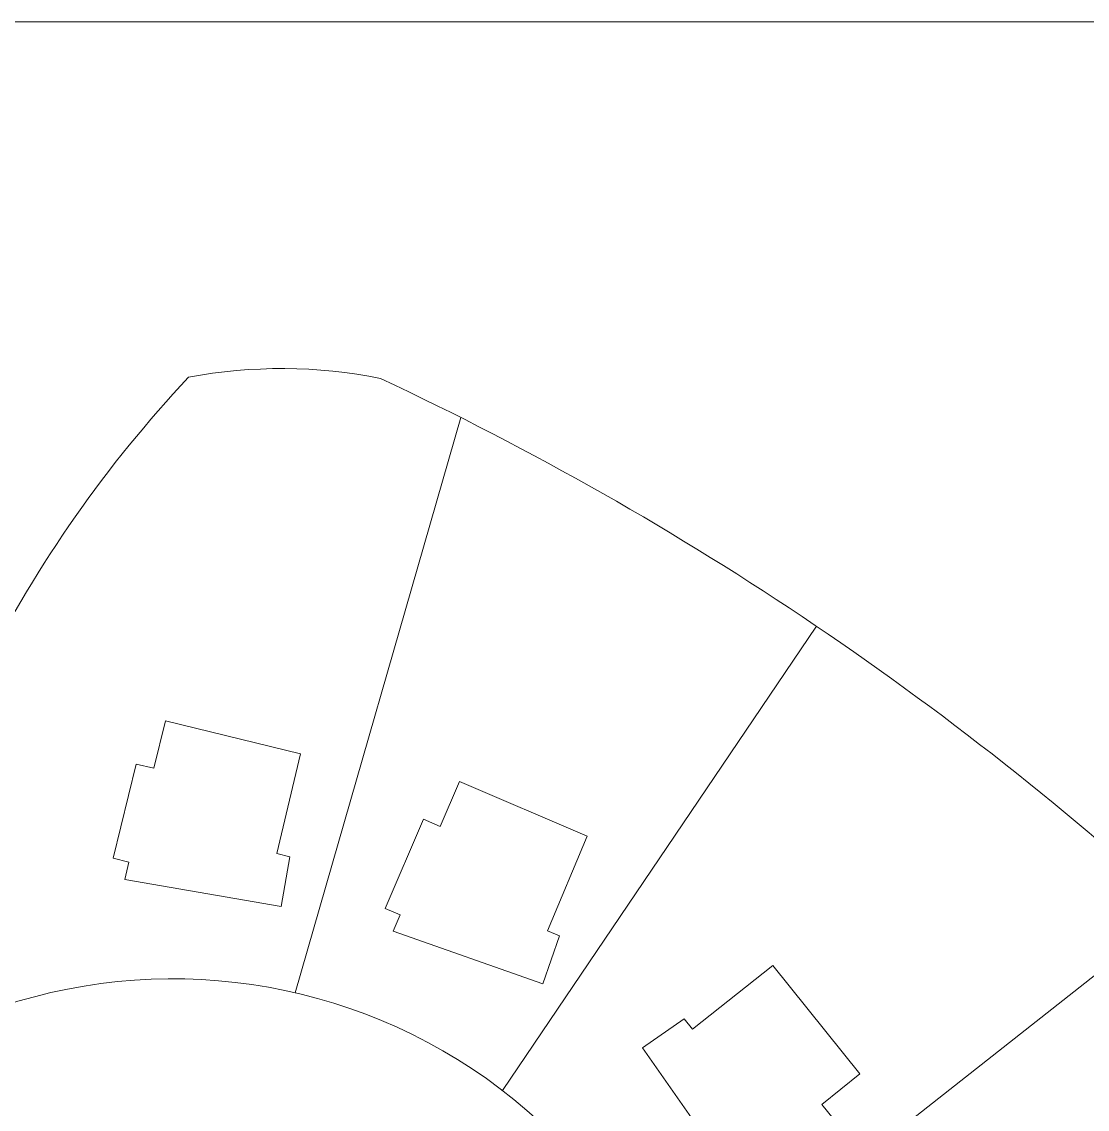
# Model space of a CAD drawing. Header units: inches. Extents: x 36 to 80.3, y 17.3 to 55.9.
# Drawn here: x 50.81 to 61.32, y 45.18 to 55.9 of the extents above; entities that cross this region are included whole.
import ezdxf

# ---------------------------------------------------------------- set-up
doc = ezdxf.new("R2010")
doc.units = ezdxf.units.IN
doc.layers.add('01_ORIGINAL_CAD', color=7, linetype='CONTINUOUS', lineweight=20)

msp = doc.modelspace()

# ---------------------------------------------------------------- linework, layer by layer
at = {"layer": '01_ORIGINAL_CAD'}
msp.add_line((36.248, 55.9), (71.442, 55.9), dxfattribs=at)
for points in [[(55.143, 52), (53.51, 46.333)], [(55.552, 45.371), (58.647, 49.945)], [(62.206, 47.145), (57.223, 43.22)]]:
    msp.add_lwpolyline(points, dxfattribs=at)
for points in [[(53.327, 47.704), (53.561, 48.687), (52.231, 49.012), (52.116, 48.544), (51.942, 48.586), (51.715, 47.658), (51.87, 47.62), (51.829, 47.45), (53.37, 47.181), (53.455, 47.672)], [(55.995, 46.944), (56.387, 47.876), (55.128, 48.415), (54.938, 47.972), (54.774, 48.042), (54.397, 47.164), (54.544, 47.101), (54.475, 46.94), (55.951, 46.422), (56.116, 46.892)], [(57.426, 45.973), (58.218, 46.601), (59.075, 45.534), (58.699, 45.232), (58.811, 45.092), (58.066, 44.493), (57.966, 44.618), (57.83, 44.508), (56.934, 45.791), (57.343, 46.076)]]:
    msp.add_lwpolyline(points, close=True, dxfattribs=at)
msp.add_lwpolyline([(50.14, 46.014, -0.546754), (57.65, 41.045, 0.171391), (58.184, 40.351, 0.171391)], format="xyb", dxfattribs=at)
for centre, radius, start, end in [((53.373, 47.535), 4.948, 78.6004, 100.6499), ((61.436, 43.951), 12.326, 136.7478, 169.6154), ((40.939, 23.771), 31.601, 47.0054, 64.8874)]:
    msp.add_arc(centre, radius, start, end, dxfattribs=at)

doc.saveas('drawing.dxf')
